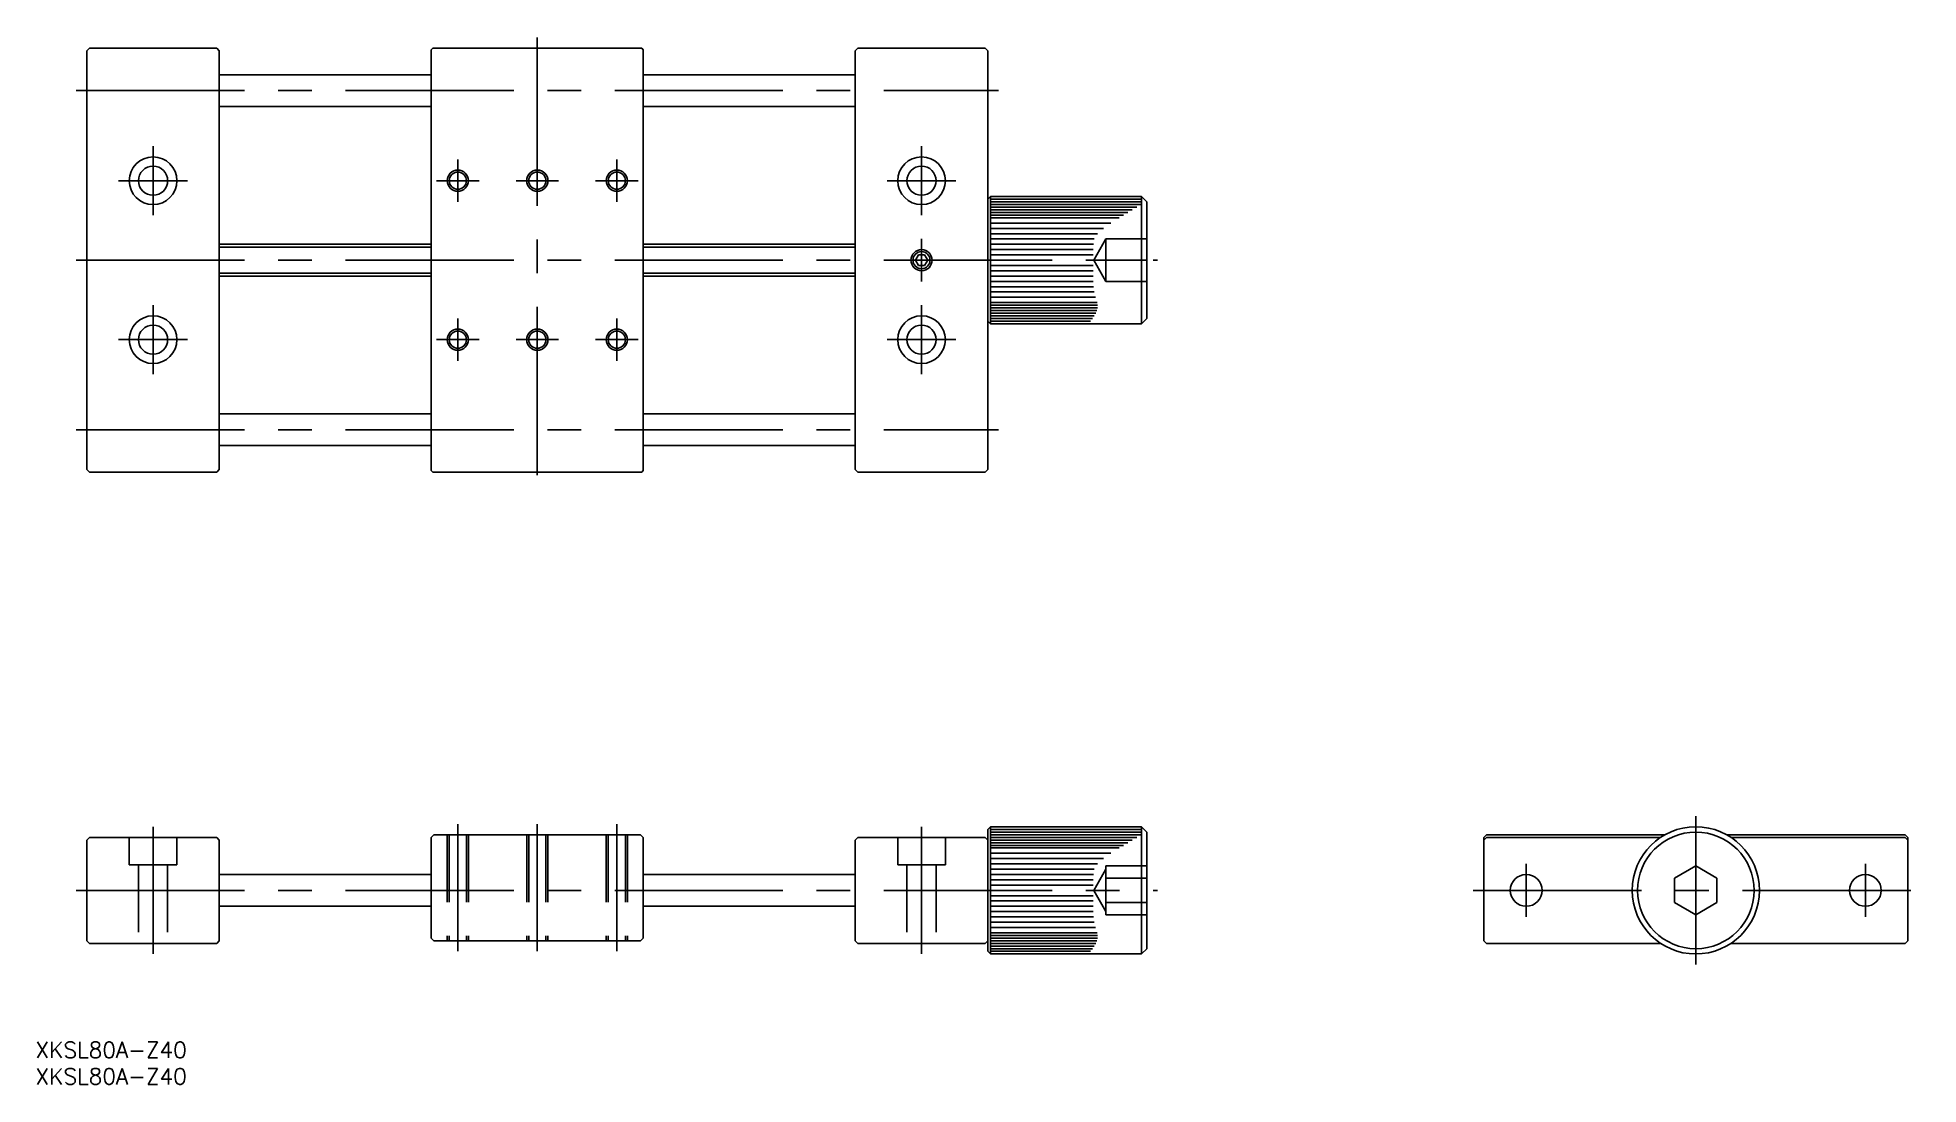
# Model space of a CAD drawing. Extents: x -313 to 42, y -37 to 161.
import ezdxf

# ---------------------------------------------------------------- set-up
doc = ezdxf.new("R2010")
doc.units = 0
doc.linetypes.add('CENTER', pattern=[50.8, 31.75, -6.35, 6.35, -6.35])
doc.linetypes.add('DASHED', pattern=[19.05, 12.7, -6.35])
doc.layers.get('0').update_dxf_attribs({"linetype": 'CONTINUOUS'})
doc.layers.add('CENTER', color=1, linetype='CONTINUOUS')
doc.styles.get("Standard").update_dxf_attribs({"font": 'txt.shx', "height": 3, "bigfont": 'bigfont.shx'})

# ---------------------------------------------------------------- blocks, each defined once
blk = doc.blocks.new('*U2')
at = {"color": 7, "linetype": 'CONTINUOUS'}
blk.add_text('XKSL80A-Z40', height=3, dxfattribs=at).set_placement((-313.26, -36.61))
blk = doc.blocks.new('*U3')
at = {"color": 7, "linetype": 'CONTINUOUS'}
blk.add_text('XKSL80A-Z40', height=3, dxfattribs=at).set_placement((-313.26, -31.61))

msp = doc.modelspace()

# ---------------------------------------------------------------- linework, layer by layer
at = {"color": 7, "linetype": 'CONTINUOUS'}
for p, q in [((-303.09, 158.93), (-303.59, 158.43)), ((-303.59, 79.43), (-303.59, 158.43)), ((-279.09, 158.93), (-303.09, 158.93)), ((-279.09, 158.93), (-278.59, 158.43)), ((-278.59, 79.43), (-278.59, 158.43)), ((-238.29, 158.93), (-238.59, 158.63)), ((-238.59, 79.23), (-238.59, 158.63)), ((-238.29, 158.93), (-198.89, 158.93)), ((-198.59, 158.63), (-198.89, 158.93)), ((-198.59, 158.63), (-198.59, 79.23)), ((-158.09, 158.93), (-158.59, 158.43)), ((-158.59, 79.43), (-158.59, 158.43)), ((-158.09, 158.93), (-134.09, 158.93)), ((-134.09, 158.93), (-133.59, 158.43)), ((-133.59, 79.43), (-133.59, 158.43)), ((-278.59, 153.93), (-238.59, 153.93)), ((-198.59, 153.93), (-158.59, 153.93)), ((-238.59, 147.93), (-278.59, 147.93)), ((-158.59, 147.93), (-198.59, 147.93)), ((-133.09, 130.93), (-133.59, 130.43)), ((-133.59, 130.43), (-133.59, 107.43)), ((-133.09, 130.93), (-104.59, 130.93)), ((-133.09, 130.93), (-133.09, 106.93)), ((-133.09, 130.43), (-104.59, 130.43)), ((-104.59, 129.93), (-133.09, 129.93)), ((-133.09, 129.43), (-104.59, 129.43)), ((-105.46, 128.93), (-133.09, 128.93)), ((-133.09, 128.43), (-106.32, 128.43)), ((-107.17, 127.93), (-133.09, 127.93)), ((-104.59, 130.93), (-104.59, 106.93)), ((-103.59, 129.93), (-104.59, 130.93)), ((-103.59, 129.93), (-103.59, 107.93)), ((-133.09, 127.43), (-108, 127.43)), ((-108.82, 126.93), (-133.09, 126.93)), ((-133.09, 125.93), (-110.37, 125.93)), ((-111.78, 124.93), (-133.09, 124.93)), ((-278.59, 121.93), (-238.59, 121.93)), ((-198.59, 121.93), (-158.59, 121.93)), ((-133.09, 123.93), (-112.89, 123.93)), ((-113.53, 122.93), (-133.09, 122.93)), ((-133.09, 121.93), (-113.63, 121.93)), ((-113.68, 120.93), (-133.09, 120.93)), ((-146.66, 119.93), (-147.24, 118.93)), ((-147.24, 118.93), (-146.66, 117.93)), ((-145.51, 119.93), (-146.66, 119.93)), ((-146.66, 117.93), (-145.51, 117.93)), ((-144.93, 118.93), (-145.51, 119.93)), ((-145.51, 117.93), (-144.93, 118.93)), ((-133.09, 119.93), (-113.71, 119.93)), ((-113.72, 117.93), (-133.09, 117.93)), ((-278.59, 115.93), (-238.59, 115.93)), ((-198.59, 115.93), (-158.59, 115.93)), ((-133.09, 116.93), (-113.72, 116.93)), ((-113.7, 115.93), (-133.09, 115.93)), ((-133.09, 114.93), (-113.68, 114.93)), ((-113.63, 113.93), (-133.09, 113.93)), ((-113.51, 112.93), (-133.09, 112.93)), ((-133.09, 111.93), (-113.25, 111.93)), ((-112.96, 110.93), (-133.09, 110.93)), ((-133.09, 110.43), (-112.88, 110.43)), ((-133.09, 106.93), (-133.59, 107.43)), ((-112.89, 109.93), (-133.09, 109.93)), ((-133.09, 109.43), (-113.02, 109.43)), ((-113.23, 108.93), (-133.09, 108.93)), ((-133.09, 108.43), (-113.51, 108.43)), ((-113.85, 107.93), (-133.09, 107.93)), ((-133.09, 107.43), (-114.21, 107.43)), ((-104.59, 106.93), (-133.09, 106.93)), ((-104.59, 106.93), (-103.59, 107.93)), ((-238.59, 89.93), (-278.59, 89.93)), ((-198.59, 89.93), (-158.59, 89.93)), ((-278.59, 83.93), (-238.59, 83.93)), ((-158.59, 83.93), (-198.59, 83.93)), ((-303.09, 78.93), (-303.59, 79.43)), ((-303.09, 78.93), (-279.09, 78.93)), ((-278.59, 79.43), (-279.09, 78.93)), ((-238.59, 79.23), (-238.29, 78.93)), ((-198.89, 78.93), (-238.29, 78.93)), ((-198.59, 79.23), (-198.89, 78.93)), ((-158.09, 78.93), (-158.59, 79.43)), ((-134.09, 78.93), (-158.09, 78.93)), ((-133.59, 79.43), (-134.09, 78.93)), ((-133.09, 12), (-133.59, 11.5)), ((-133.59, 11.5), (-133.59, -11.5)), ((-133.09, 12), (-104.59, 12)), ((-133.09, 12), (-133.09, -12)), ((-133.09, 11.5), (-104.59, 11.5)), ((-104.59, 11), (-133.09, 11)), ((-104.59, 12), (-104.59, -12)), ((-103.59, 11), (-104.59, 12)), ((-103.59, 11), (-103.59, -11)), ((-303.09, 10), (-303.59, 9.5)), ((-303.59, 9.5), (-303.59, -9.5)), ((-279.09, 10), (-303.09, 10)), ((-279.09, 10), (-278.59, 9.5)), ((-278.59, -9.5), (-278.59, 9.5)), ((-238.09, 10.5), (-238.59, 10)), ((-238.59, 10), (-238.59, -9)), ((-199.09, 10.5), (-238.09, 10.5)), ((-199.09, 10.5), (-198.59, 10)), ((-198.59, -9), (-198.59, 10)), ((-158.59, 9.5), (-158.09, 10)), ((-158.59, 9.5), (-158.59, -9.5)), ((-134.09, 10), (-158.09, 10)), ((-134.09, 10), (-133.59, 9.5)), ((-133.59, -9.5), (-133.59, 9.5)), ((-133.09, 10.5), (-104.59, 10.5)), ((-105.46, 10), (-133.09, 10)), ((-133.09, 9.5), (-106.32, 9.5)), ((-107.17, 9), (-133.09, 9)), ((-133.09, 8.5), (-108, 8.5)), ((-108.82, 8), (-133.09, 8)), ((-39.5, 10.5), (-40, 10)), ((-40, 10), (-40, -9.5)), ((-39.5, 10), (-40, 9.5)), ((-5.81, 10.5), (-39.5, 10.5)), ((-6.63, 10), (-39.5, 10)), ((39.5, 10.5), (5.81, 10.5)), ((39.5, 10), (6.63, 10)), ((40, 10), (39.5, 10.5)), ((39.5, 10), (40, 9.5)), ((40, -9.5), (40, 10)), ((-133.09, 7), (-110.37, 7)), ((-111.78, 6), (-133.09, 6)), ((-133.09, 5), (-112.89, 5)), ((-113.53, 4), (-133.09, 4)), ((0, 4.62), (-4, 2.31)), ((4, 2.31), (0, 4.62)), ((-278.59, 3), (-238.59, 3)), ((-198.59, 3), (-158.59, 3)), ((-133.09, 3), (-113.63, 3)), ((-113.68, 2), (-133.09, 2)), ((-133.09, 1), (-113.71, 1)), ((-4, 2.31), (-4, -2.31)), ((4, -2.31), (4, 2.31)), ((-278.59, -3), (-238.59, -3)), ((-198.59, -3), (-158.59, -3)), ((-113.72, -1), (-133.09, -1)), ((-133.09, -2), (-113.72, -2)), ((-113.7, -3), (-133.09, -3)), ((-4, -2.31), (0, -4.62)), ((0, -4.62), (4, -2.31)), ((-133.09, -4), (-113.68, -4)), ((-113.63, -5), (-133.09, -5)), ((-113.51, -6), (-133.09, -6)), ((-133.09, -7), (-113.25, -7)), ((-303.09, -10), (-303.59, -9.5)), ((-303.09, -10), (-279.09, -10)), ((-278.59, -9.5), (-279.09, -10)), ((-238.59, -9), (-238.09, -9.5)), ((-238.09, -9.5), (-199.09, -9.5)), ((-198.59, -9), (-199.09, -9.5)), ((-158.59, -9.5), (-158.09, -10)), ((-158.09, -10), (-134.09, -10)), ((-133.59, -9.5), (-134.09, -10)), ((-112.96, -8), (-133.09, -8)), ((-133.09, -8.5), (-112.88, -8.5)), ((-112.89, -9), (-133.09, -9)), ((-133.09, -9.5), (-113.02, -9.5)), ((-113.23, -10), (-133.09, -10)), ((-133.09, -10.5), (-113.51, -10.5)), ((-39.5, -10), (-40, -9.5)), ((-39.5, -10), (-6.63, -10)), ((6.63, -10), (39.5, -10)), ((40, -9.5), (39.5, -10)), ((-133.09, -12), (-133.59, -11.5)), ((-113.85, -11), (-133.09, -11)), ((-133.09, -11.5), (-114.21, -11.5)), ((-104.59, -12), (-133.09, -12)), ((-104.59, -12), (-103.59, -11))]:
    msp.add_line(p, q, dxfattribs=at)
at = {"color": 3, "linetype": 'CONTINUOUS'}
for p, q in [((-278.59, 121.39), (-238.59, 121.39)), ((-198.59, 121.39), (-158.59, 121.39)), ((-278.59, 116.47), (-238.59, 116.47)), ((-198.59, 116.47), (-158.59, 116.47))]:
    msp.add_line(p, q, dxfattribs=at)
at = {"color": 3, "linetype": 'DASHED'}
for p, q in [((-111.29, 122.93), (-113.6, 118.93)), ((-103.59, 122.93), (-111.29, 122.93)), ((-111.29, 122.93), (-111.29, 114.93)), ((-111.29, 114.93), (-113.6, 118.93)), ((-111.29, 118.93), (-103.59, 118.93)), ((-111.29, 114.93), (-103.59, 114.93)), ((-295.59, 10), (-295.59, 4.8)), ((-286.59, 10), (-286.59, 4.8)), ((-235.59, 10.5), (-235.59, -9.5)), ((-235.21, 10.5), (-235.21, -9.5)), ((-231.97, 10.5), (-231.97, -9.5)), ((-231.59, 10.5), (-231.59, -9.5)), ((-220.59, 10.5), (-220.59, -9.5)), ((-220.21, 10.5), (-220.21, -9.5)), ((-216.97, 10.5), (-216.97, -9.5)), ((-216.59, 10.5), (-216.59, -9.5)), ((-205.59, 10.5), (-205.59, -9.5)), ((-205.21, 10.5), (-205.21, -9.5)), ((-201.97, 10.5), (-201.97, -9.5)), ((-201.59, 10.5), (-201.59, -9.5)), ((-150.59, 10), (-150.59, 4.8)), ((-141.59, 10), (-141.59, 4.8)), ((-286.59, 4.8), (-295.59, 4.8)), ((-293.84, 4.8), (-293.84, -10)), ((-288.34, 4.8), (-288.34, -10)), ((-141.59, 4.8), (-150.59, 4.8)), ((-148.84, 4.8), (-148.84, -10)), ((-143.34, 4.8), (-143.34, -10)), ((-111.29, 4), (-113.6, 0)), ((-111.29, 4.62), (-111.29, -4.62)), ((-103.59, 4.62), (-111.29, 4.62)), ((-103.59, 2.31), (-111.29, 2.31)), ((-111.29, -4), (-113.6, 0)), ((-103.59, -2.31), (-111.29, -2.31)), ((-103.59, -4.62), (-111.29, -4.62))]:
    msp.add_line(p, q, dxfattribs=at)
at = {"color": 7, "linetype": 'CONTINUOUS'}
for centre, radius in [((-291.09, 133.93), 4.5), ((-146.09, 133.93), 4.5), ((-291.09, 133.93), 2.75), ((-233.59, 133.93), 1.62), ((-218.59, 133.93), 1.62), ((-203.59, 133.93), 1.62), ((-146.09, 133.93), 2.75), ((-146.09, 118.93), 1.62), ((-291.09, 103.93), 4.5), ((-291.09, 103.93), 2.75), ((-146.09, 103.93), 4.5), ((-146.09, 103.93), 2.75), ((-233.59, 103.93), 1.62), ((-218.59, 103.93), 1.62), ((-203.59, 103.93), 1.62), ((0, 0), 12), ((0, 0), 11), ((-32, 0), 3), ((32, 0), 3)]:
    msp.add_circle(centre, radius, dxfattribs=at)
at = {"color": 3, "linetype": 'CONTINUOUS'}
for centre in [(-233.59, 133.93), (-218.59, 133.93), (-203.59, 133.93), (-146.09, 118.93), (-233.59, 103.93), (-218.59, 103.93), (-203.59, 103.93)]:
    msp.add_circle(centre, 2, dxfattribs=at)
at = {"layer": 'CENTER', "color": 1, "linetype": 'CENTER'}
for p, q in [((-218.59, 160.93), (-218.59, 76.93)), ((-305.59, 150.93), (-131.59, 150.93)), ((-291.09, 140.43), (-291.09, 127.43)), ((-146.09, 140.43), (-146.09, 127.43)), ((-233.59, 137.93), (-233.59, 129.93)), ((-203.59, 137.93), (-203.59, 129.93)), ((-284.59, 133.93), (-297.59, 133.93)), ((-237.59, 133.93), (-229.59, 133.93)), ((-222.59, 133.93), (-214.59, 133.93)), ((-207.59, 133.93), (-199.59, 133.93)), ((-139.59, 133.93), (-152.59, 133.93)), ((-146.09, 122.93), (-146.09, 114.93)), ((-305.59, 118.93), (-101.59, 118.93)), ((-291.09, 110.43), (-291.09, 97.43)), ((-146.09, 110.43), (-146.09, 97.43)), ((-233.59, 107.93), (-233.59, 99.93)), ((-203.59, 107.93), (-203.59, 99.93)), ((-284.59, 103.93), (-297.59, 103.93)), ((-237.59, 103.93), (-229.59, 103.93)), ((-222.59, 103.93), (-214.59, 103.93)), ((-207.59, 103.93), (-199.59, 103.93)), ((-139.59, 103.93), (-152.59, 103.93)), ((-305.59, 86.93), (-131.59, 86.93)), ((-291.09, 12), (-291.09, -12)), ((-233.59, 12.5), (-233.59, -11.5)), ((-218.59, 12.5), (-218.59, -11.5)), ((-203.59, 12.5), (-203.59, -11.5)), ((-146.09, 12), (-146.09, -12)), ((0, 14), (0, -14)), ((-32, 5), (-32, -5)), ((32, 5), (32, -5)), ((-305.59, 0), (-101.59, 0)), ((-42, 0), (42, 0))]:
    msp.add_line(p, q, dxfattribs=at)

# ---------------------------------------------------------------- block references
at = {"color": 7, "linetype": 'CONTINUOUS'}
for name in ['*U3', '*U2']:
    msp.add_blockref(name, (0, 0), dxfattribs=at)

doc.saveas('drawing.dxf')
